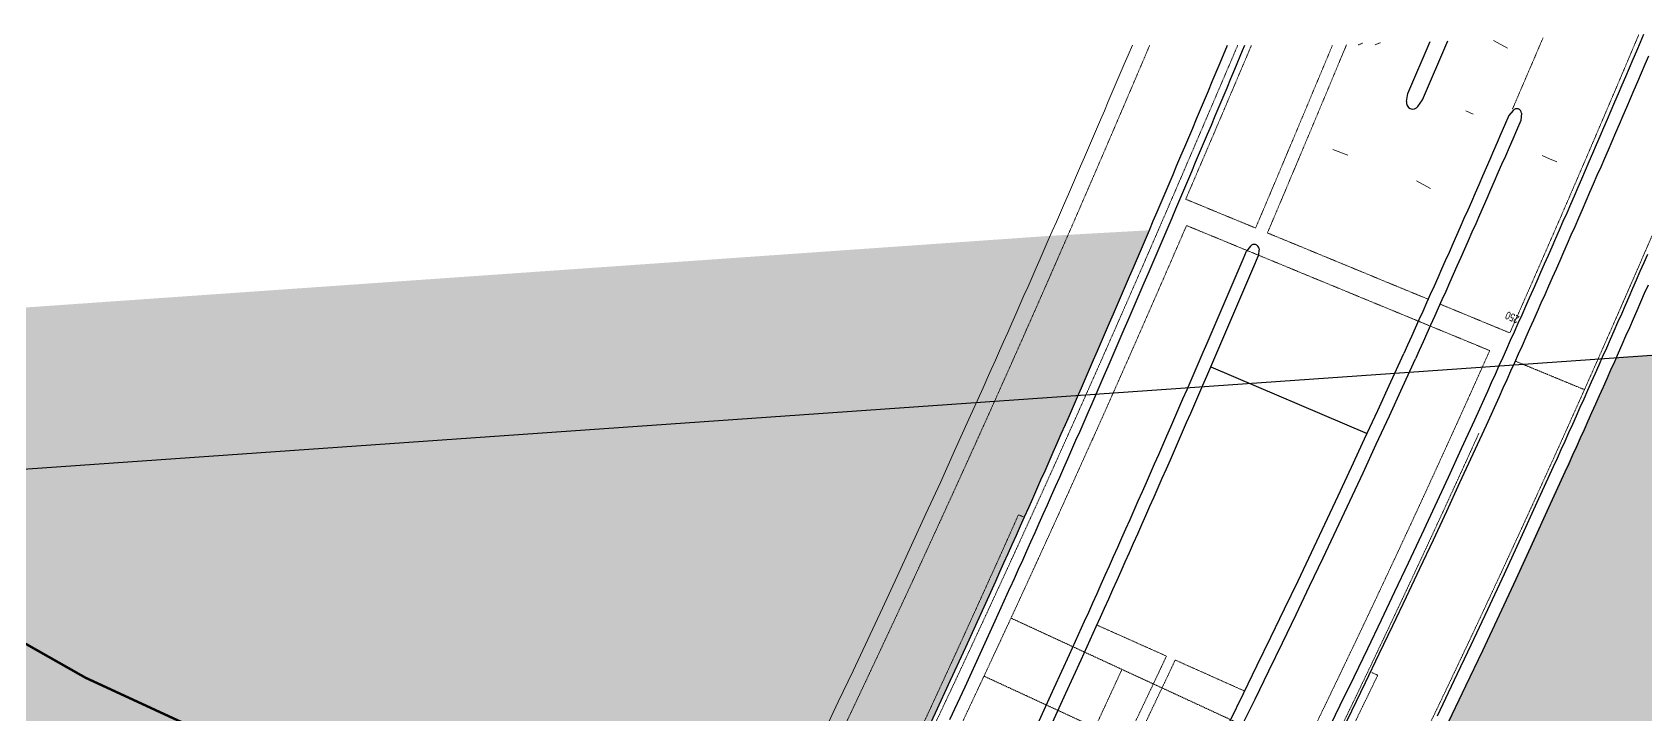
# Model space of a CAD drawing. Header units: millimetres. Extents: x 833941507 to 1669051331, y 817666127 to 1636299673.
# Drawn here: x 834508574 to 834609379, y 818170437 to 818213064 of the extents above; entities that cross this region are included whole.
import ezdxf
from ezdxf.enums import TextEntityAlignment as Align

# ---------------------------------------------------------------- set-up
doc = ezdxf.new("R2010")
doc.units = ezdxf.units.MM
doc.header["$LTSCALE"] = 3
for name, pattern in [('AEL TUNNEL$0$DGN Style 2', [6.415357, 3.8492142, -2.5661428]), ('AEL TUNNEL$0$DGN Style 5', [4.4907499, 1.9246071, -2.5661428]), ('AEL TUNNEL$0$DGN Style 6', [12.202009014, 0.006415357, -2.5661428, 4.4907499, -2.5661428, 0.006415357, -2.5661428]), ('CENTER', [2, 1.25, -0.25, 0.25, -0.25])]:
    doc.linetypes.add(name, pattern=pattern)
doc.layers.get('Defpoints').update_dxf_attribs({"color": 32})
doc.layers.add('22INWA-a', color=6, linetype='CENTER')
for name, color, linetype, lineweight in [('AEL TUNNEL$0$Level 14', 253, 'Continuous', 0), ('AEL TUNNEL$0$Level 15', 253, 'Continuous', 0), ('AEL TUNNEL$0$Level 16', 253, 'Continuous', 0), ('AEL TUNNEL$0$Level 17', 253, 'Continuous', 0), ('AEL TUNNEL$0$Level 18', 253, 'Continuous', 0), ('AEL TUNNEL$0$Level 35', 253, 'Continuous', 0), ('AEL TUNNEL$0$Level 36', 253, 'Continuous', 0), ('AEL TUNNEL$0$Level 51', 253, 'Continuous', 0), ('AEL TUNNEL$0$Level 57', 253, 'Continuous', 0), ('UAJ-23FLOR-h', 251, 'Continuous', 9)]:
    doc.layers.add(name, color=color, linetype=linetype, lineweight=lineweight)
doc.styles.add('AEL TUNNEL$0$Style-ENGINEERING', font='ENGINEERING.shx')

# ---------------------------------------------------------------- blocks, each defined once
blk = doc.blocks.new('GBP-LTC-LB01')
at = {"layer": 'UAJ-23FLOR-h'}
h = blk.add_hatch(dxfattribs=at)
h.set_pattern_fill('EARTH,_O', color=256, scale=180, angle=45.00000010501341)
h.set_pattern_definition([(48.99890852053534, (834576001.761157, 818046085.3420337), (-112.7268618952272, 1612.510668059984), [1143, -1143]), (48.99890852053534, (834575678.2791204, 818046366.5514973), (-112.7268618952272, 1612.510668059984), [1143, -1143]), (48.99890852053534, (834575354.7970834, 818046647.760961), (-112.7268618952272, 1612.510668059984), [1143, -1143]), (138.9989085205353, (834575340.7062259, 818046849.3247945), (-1612.510668059984, -112.7268618952272), [1143, -1143]), (138.9989085205353, (834575621.9156895, 818047172.8068315), (-1612.510668059984, -112.7268618952272), [1143, -1143]), (138.9989085205353, (834575903.1251531, 818047496.2888683), (-1612.510668059984, -112.7268618952272), [1143, -1143])])
h.paths.add_polyline_path([(834572173.0526648, 818200349.1682475), (834310583.7401848, 818182062.0839702), (834331502.2393942, 817882831.6918911), (834364939.6873164, 817885169.2259957), (834473095.7001734, 818011283.5998719), (834480533.7001572, 818020120.3998857), (834485095.050147, 818025709.5498941), (834491375.7001324, 818033618.9999057), (834497063.4001188, 818041012.999916), (834493145.8001142, 818043678.6999089), (834512788.5000582, 818074029.2499447), (834518712.4500408, 818083675.2499557), (834526231.3000174, 818096325.0999695), (834534646.0499907, 818111073.0499848), (834545955.9999523, 818131981.3000056), (834557204.5999117, 818154198.8000262), (834564039.9998856, 818168496.8000388), (834570941.1648417, 818183576.4266495), (834578367.7999997, 818200696.3)])
h.paths.add_polyline_path([(834382131.3063979, 817956469.9755309), (834418268.7298656, 817958996.0684958), (834422062.4129677, 817963855.9029621), (834428403.0430198, 817964299.3786768), (834467239.2037573, 818010695.5815835), (834466445.2064853, 818021738.794587), (834476097.7213831, 818035709.0329579), (834485267.1005058, 818048983.1978921), (834487014.8928652, 818051460.4309663), (834497268.3342452, 818067303.4232484), (834492893.3757939, 818129890.0851053), (834448056.5937514, 818126755.6608665), (834416896.5816393, 818105052.1136897), (834382061.3702741, 818080788.9948437), (834386167.4497714, 818022059.1642565), (834377588.3843737, 818021459.4669156)], flags=16)
edge = h.paths.add_edge_path(flags=16)
edge.add_line((834540292.2872467, 818142076.0699883), (834533466.3205868, 818141614.1342163))
edge.add_line((834533466.3205867, 818141614.1342163), (834523258.01233, 818143862.7104174))
edge.add_line((834523258.01233, 818143862.7104174), (834525896.867722, 818155838.9349334))
edge.add_arc((834558382.4304729, 818267025.4493066), 115835.0239163238, 237.2183980957774, 253.7131265722631, ccw=False)
edge.add_line((834495664.9154892, 818169638.2526121), (834498267.5884769, 818132356.9750829))
edge.add_line((834498267.5884771, 818132356.9750829), (834496346.4194225, 818130135.0090942))
edge.add_line((834496346.4194226, 818130135.0090942), (834492879.879452, 818129892.6713651))
edge.add_line((834492879.8794518, 818129892.6713651), (834494229.5832878, 818110587.6218635))
edge.add_line((834494229.5832882, 818110587.6218635), (834496326.133695, 818110708.3844534))
edge.add_line((834496326.1336946, 818110708.3844534), (834498420.2073777, 818080753.5549031))
edge.add_line((834498420.2073779, 818080753.5549031), (834498046.1188868, 818080727.4032354))
edge.add_line((834498046.118887, 818080727.4032354), (834498254.5151165, 818077746.3837949))
edge.add_line((834498254.5151162, 818077746.3837949), (834503061.0860548, 818078082.4001414))
edge.add_line((834503061.0860548, 818078082.4001414), (834504979.5219883, 818081212.101532))
edge.add_line((834504979.5219884, 818081212.101532), (834509429.0185915, 818088470.9260026))
edge.add_line((834509429.0185914, 818088470.9260026), (834515217.1570119, 818097913.5886871))
edge.add_line((834515217.157012, 818097913.5886871), (834526067.4346461, 818116415.5426326))
edge.add_line((834526067.4346461, 818116415.5426326), (834532489.1994565, 818127888.6839589))
edge.add_line((834532489.1994562, 818127888.6839589), (834534830.89787, 818132146.3035389))
edge.add_line((834534830.8978701, 818132146.3035389), (834540292.2872465, 818142076.0699883))
h = blk.add_hatch(dxfattribs=at)
h.set_pattern_fill('EARTH,_O', color=256, scale=180, angle=45.00000010501341)
h.set_pattern_definition([(45.00000010501341, (-1082349.699177861, 54794.90315568447), (-2.96267069188616e-06, 1616.446101792448), [1143, -1143]), (45.00000010501341, (-1082652.782822503, 55097.98679921505), (-2.96267069188616e-06, 1616.446101792448), [1143, -1143]), (45.00000010501341, (-1082955.866467144, 55401.07044274564), (-2.96267069188616e-06, 1616.446101792448), [1143, -1143]), (135.0000001050134, (-1082955.866467515, 55603.12620546969), (-1616.446101792448, -2.96267069188616e-06), [1143, -1143]), (135.0000001050134, (-1082652.782823984, 55906.20985011128), (-1616.446101792448, -2.96267069188616e-06), [1143, -1143]), (135.0000001050134, (-1082349.699180454, 56209.29349475286), (-1616.446101792448, -2.96267069188616e-06), [1143, -1143])])
h.paths.add_polyline_path([(834669469.2548146, 818015499.1701102), (834651080.8176275, 818014213.7929552), (834651091.333055, 818014066.030459), (834669479.7621983, 818015351.5226754)], flags=16)
edge = h.paths.add_edge_path()
edge.add_arc((834611763.613195, 818123015.0723449), 22001.28373588376, 94.00071865262937, 118.6886834190998)
edge.add_line((834601201.8916234, 818142315.5004095), (834593918.3367147, 818141228.3801512))
edge.add_arc((834611768.400262, 818123014.0298539), 25502.69251264854, 93.99715914630349, 134.4212748451599, ccw=False)
edge.add_line((834609990.6837641, 818148454.6872638), (834618164.3568528, 818149025.8389109))
edge.add_line((834618164.3568528, 818149025.8389109), (834618408.292444, 818145534.9100552))
edge.add_line((834618408.292444, 818145534.9100552), (834616365.4114578, 818145392.1596863))
edge.add_line((834616365.4114578, 818145392.1596863), (834616609.385029, 818141900.6873076))
edge.add_line((834616609.385029, 818141900.6873076), (834611621.5474902, 818141552.1522465))
edge.add_line((834611621.5474902, 818141552.1522465), (834611377.6128702, 818145043.0672039))
edge.add_line((834611377.6128702, 818145043.0672039), (834610228.6059371, 818144962.7428077))
h.paths.add_polyline_path([(834673232.9366938, 818197365.8783082), (834607546.4897544, 818192773.8917836), (834599172.4998745, 818174435.3001034), (834588349.0999149, 818152374.5000834), (834578621.5499489, 818133890.6500655), (834568418.2999822, 818115665.3000468), (834556456.700019, 818095618.300025), (834546606.4000474, 818080041.600007), (834532219.3000866, 818058623.7499806), (834523692.1501086, 818046595.7499651), (834515683.5001286, 818035708.4999502), (834508244.2001468, 818025929.8999366), (834500656.3001646, 818016266.0999228), (834489786.8001888, 818002934.0999027), (834483448.3002025, 817995421.2998908), (834478637.6002128, 817989841.6998823), (834458453.7502539, 817967379.2998452), (834441506.4997879, 817949096.357832), (834383075.7479855, 817886437.0757562), (834482026.687943, 817893354.5055006), (834551919.0356153, 817920008.6018127), (834634905.1297382, 817930637.1330649), (834634022.9972101, 817939309.3515325), (834633770.0685325, 817941795.8857912), (834633577.6912351, 817943687.0236263), (834508697.0405153, 817930983.6118022), (834507053.464672, 817930191.4384525), (834506409.4608335, 817939426.9553951), (834507656.9383341, 817945566.7269546), (834503417.0808368, 818006767.0327235), (834503064.3680854, 818011762.6720035), (834514052.9096247, 818025791.9353799), (834520784.6504849, 818034889.3491884), (834526318.8615147, 818042436.9444461), (834532381.6860782, 818050705.6283545), (834536345.7196504, 818056472.6778568), (834542258.4127678, 818065225.6191521), (834550405.86193, 818077286.9078631), (834561578.9964366, 818095001.9633045), (834574522.6610527, 818117080.0346472), (834587768.8781933, 818140310.2095475), (834609774.1305691, 818143594.9757913), (834610001.9653326, 818140335.8947712), (834634252.5395212, 818142031.4686226), (834636806.8958616, 818105492.469254), (834642791.4816118, 818105913.7478601), (834646278.5594581, 818056032.5832597), (834640293.170484, 818055614.1586573), (834643382.3380679, 818011424.9081372), (834641138.4146172, 818011267.9554363), (834645775.7848747, 817944927.8676329), (834639048.3570181, 817944243.5239328), (834640362.1165634, 817931328.1108725), (834651070.3910474, 817932706.91456), (834650587.6677916, 817936476.1291044), (834685105.7378002, 817940896.8578628), (834685588.4610578, 817937127.6433052), (834691373.7890701, 817937868.5701854)])
at = {"layer": '22INWA-a', "ltscale": 5, "const_width": 150, "flags": 128}
blk.add_lwpolyline([(834648790.5585468, 817968144.8010727), (834645868.1127554, 817967942.7185566), (834648790.5585468, 817968144.8010727), (834651277.0548606, 817932186.054306), (834646732.9119703, 817931602.6841583), (834552249.9020534, 817919488.4926492), (834509653.719406, 817903226.8796499), (834506670.2002928, 817945929.5476125), (834505134.9406862, 817946512.7590431), (834503326.1238061, 817972339.5114205), (834504156.5737509, 817972397.65377), (834501745.5432788, 818006830.7416781), (834502410.2590361, 818006877.2948229), (834493650.5402416, 818132199.4721122), (834495221.4466506, 818132309.2531987), (834492443.3530575, 818172005.4249322), (834498761.0000008, 818180933.000002, 0.1039453279364779), (834533697.0000086, 818164790.9999983, 0.0281485251874361), (834560518.0000027, 818159716.0000006), (834570883.0000095, 818156559.9999988, 0.01218113012787053), (834580152.0000002, 818154030, 0.0118168953345502), (834589679.9999993, 818153626.0000007, 0.01895900772234266), (834627610.0000029, 818154459.9999995), (834630540.0000026, 818155389.0000011), (834633307.5130115, 818155581.3607701), (834636812.9937819, 818105509.8540434), (834642798.3436269, 818105928.8853481), (834646290.2711654, 818056050.9699742), (834640304.3231351, 818055631.8967907), (834643398.1701388, 818011440.063687), (834641154.3077285, 818011282.972015), (834642938.4361839, 817985813.1960229), (834644624.4133606, 817985929.8185481), (834645081.8954498, 817979313.4479716), (834645868.1127554, 817967942.7185566)], format="xyb", close=True, dxfattribs=at)
at = {"layer": 'AEL TUNNEL$0$Level 14', "linetype": 'Continuous', "lineweight": 13, "flags": 128}
for points in [[(834567977.6999998, 818190859), (834568235.2999997, 818191434.2), (834568491.8999996, 818192008.7000002), (834568748.2999997, 818192583.4000001), (834569004.2999997, 818193158.5000001), (834569260.1999998, 818193734), (834569515.6999998, 818194309.3000001), (834569770.6999998, 818194884.6000001), (834570025.3999996, 818195460.3000002), (834570279.7999997, 818196036.1000001), (834570533.8999996, 818196612.3000002), (834570787.6999998, 818197188.5), (834571041.1999998, 818197764.9000001), (834571294.3999996, 818198341.5000001), (834571547.1999998, 818198917.9000001), (834571799.6999998, 818199494.8000001), (834572052, 818200071.9000001), (834572304, 818200649.1), (834572555.6999998, 818201226.3000001), (834572807, 818201803.7), (834573058.0999999, 818202381.2), (834573308.8999996, 818202959), (834573559.5, 818203537.0000001), (834573809.8999996, 818204115.2000002), (834574059.8999996, 818204693.3000002), (834574309.5999999, 818205271.4000001), (834574559.0999994, 818205850.0000001), (834574808.3999996, 818206428.6000001), (834575057.1999998, 818207007.1), (834575306, 818207586.2), (834575554.5999999, 818208165.3000001), (834575802.7999997, 818208744.1000001), (834576050.6999998, 818209323.3000001), (834576298.5999999, 818209902.9000001), (834576546.0999999, 818210482.3000001), (834576793.3999996, 818211061.9000001), (834577040.3999996, 818211641.5000001), (834577303.6999998, 818212259.7)], [(834558001.8999996, 818169282.7), (834558930.0999999, 818171234.4000001), (834559854.0999999, 818173188.0000001), (834560773.6999998, 818175143.6), (834561689.0999994, 818177101.2000002), (834562600.2999997, 818179060.9000002), (834563507.2999997, 818181022.5000001), (834564409.8999996, 818182986.1000001), (834565308.3999996, 818184951.6), (834566202.5999994, 818186919.0000001), (834567092.3999996, 818188888.3000001), (834567979.5, 818190863.1)]]:
    blk.add_lwpolyline(points, dxfattribs=at)
at = {"layer": 'AEL TUNNEL$0$Level 15', "linetype": 'AEL TUNNEL$0$DGN Style 2', "lineweight": 0}
blk.add_line((834605549.8000002, 818190741), (834601222.6999998, 818192525.4000001), dxfattribs=at)
at = {"layer": 'AEL TUNNEL$0$Level 16', "linetype": 'AEL TUNNEL$0$DGN Style 2', "lineweight": 0}
for p, q in [((834587907.3999996, 818168063.6), (834569721.5999999, 818176472.6999999)), ((834586228.5999999, 818164433), (834568050.8999996, 818172838.3))]:
    blk.add_line(p, q, dxfattribs=at)
at = {"layer": 'AEL TUNNEL$0$Level 17', "linetype": 'AEL TUNNEL$0$DGN Style 5', "lineweight": 13}
for p, q in [((834585004.0999999, 818200836.3000001), (834580637.3999996, 818202637.1)), ((834599630.8999996, 818193181.9000001), (834580689.7999997, 818200992.9000001)), ((834600888.5, 818194285.8000001), (834596563.1999998, 818196069.5000001)), ((834570190.8999996, 818182929.4), (834570556.0999999, 818182766.3000001)), ((834575088.8999996, 818176037.8000001), (834579433.1999998, 818174097.4000001)), ((834574976.0999999, 818169636.1000001), (834576654.8999996, 818173266.7)), ((834579981.1999998, 818173852.7), (834584327.1999998, 818171911.5)), ((834592634.6999998, 818172904.9000001), (834592269.2999997, 818173068.1))]:
    blk.add_line(p, q, dxfattribs=at)
at = {"layer": 'AEL TUNNEL$0$Level 17', "linetype": 'AEL TUNNEL$0$DGN Style 5', "lineweight": 13, "flags": 128}
for points in [[(834608950.0999999, 818212924.0000001), (834608170.5999994, 818211087.1000001), (834607944.7999997, 818210555.5), (834607718.6999998, 818210023.9000001), (834607492.5999999, 818209492.3000001), (834607266.1999998, 818208961.2), (834607039.5999999, 818208430.2), (834606812.5999994, 818207898.9000001), (834606585.5999999, 818207368), (834606358.2999997, 818206837.2), (834606130.5999999, 818206306.4000001), (834605903, 818205776.1000001), (834605674.8999996, 818205245.8000002), (834605446.5999999, 818204715.3000001), (834605218, 818204185.1000001), (834604989.2999997, 818203655.1000001), (834604760.3999996, 818203125.4), (834604531, 818202595.8000001), (834604301.3999996, 818202066.0000001), (834604071.5, 818201536.4000001), (834603841.5, 818201007.2000002), (834603611.0999999, 818200478.1), (834603380.5, 818199949.2000002), (834603149.5, 818199420.3000001), (834602918.2999997, 818198891.6000001), (834602686.7999997, 818198363.2), (834602454.8999996, 818197834.7000002), (834602222.7999997, 818197306.2000002), (834601990.3999996, 818196778.3000001), (834601757.7999997, 818196250.5000001), (834601524.7999997, 818195722.8000001), (834601291.2999997, 818195195.2), (834600888.5, 818194285.8000001)], [(834602970.8999996, 818212738.4000001), (834602427.0999999, 818211468.5000001), (834602199.5999999, 818210937.8000001), (834601042.2999997, 818208241.8000001)], [(834615194.7999997, 818213063.8000001), (834614773.2999997, 818212063.8000001), (834614547.7999997, 818211529.6000001), (834614322.0999999, 818210995.3000001), (834614096.0999999, 818210461.2), (834613870.1999998, 818209927.6), (834613643.8999996, 818209393.6), (834613417.5, 818208859.9000001), (834613190.7999997, 818208326.1), (834612963.7999997, 818207792.4000001), (834612736.7999997, 818207258.9000001), (834612509.3999996, 818206725.3000001), (834612281.6999998, 818206191.8000002), (834612053.8999996, 818205658.5000001), (834611825.7999997, 818205125.2000002), (834611597.3999996, 818204592.0000001), (834611369, 818204059.1), (834611140, 818203525.9000001), (834610910.8999996, 818202993.1), (834610681.5999999, 818202460.3000002), (834610451.8999996, 818201927.5000001), (834610222.0999999, 818201395), (834609991.8999996, 818200862.4000001), (834609761.2999997, 818200329.9000001), (834609530.5999999, 818199797.7000002), (834609299.5999999, 818199265.5000001), (834609068.2999997, 818198733.5000001), (834608836.6999998, 818198201.4000001), (834608604.6999998, 818197669.4000001), (834608372.5, 818197137.7), (834608140, 818196606.0000001), (834607907.0999994, 818196074.4000001), (834607674, 818195543.1000001), (834607440.5999999, 818195011.9000001), (834607206.7999997, 818194480.7), (834606972.6999998, 818193949.5000001), (834606738.1999998, 818193418.6000001), (834606503.5, 818192887.9000001), (834606268.2999997, 818192357.1000001), (834606032.7999997, 818191826.5000001), (834605797.0999999, 818191296.3000001), (834605560.8999996, 818190766.0000001), (834605324.3999996, 818190235.8000002), (834605087.5, 818189705.9000001), (834604850.2999997, 818189176.0000001), (834604612.5999999, 818188646.3000002), (834604374.6999998, 818188116.8000001), (834604136.3999996, 818187587.3000001), (834603897.5999999, 818187058.0000001), (834603658.5999999, 818186529.0000001), (834603419.3999996, 818186000.8000001)], [(834568890.3999996, 818190450.3000002), (834569148.0999999, 818191026.0000001), (834569405, 818191601), (834569661.6999998, 818192176.4000001), (834569918, 818192752.0000001), (834570174.0999994, 818193327.9000001), (834570429.7999997, 818193903.8000001), (834570685, 818194479.7), (834570940, 818195055.9000001), (834571194.5999999, 818195632.3000001), (834571449, 818196208.9000001), (834571703, 818196785.6), (834571956.6999998, 818197362.5), (834572210.0999999, 818197939.6000001), (834572463.0999999, 818198516.6000001), (834572715.8999996, 818199094), (834572968.3999996, 818199671.6000001), (834573220.5999999, 818200249.2), (834573472.5, 818200826.9000001), (834573724, 818201404.8000002), (834573975.2999997, 818201982.8000001), (834574226.2999997, 818202561.0000001), (834574477.0999999, 818203139.5), (834574727.5999999, 818203718.0000001), (834574977.7999997, 818204296.6000001), (834575227.6999998, 818204875.2000002), (834575477.3999996, 818205454.2), (834575726.8999996, 818206033.2), (834575975.8999996, 818206612.2), (834576224.8999996, 818207191.6), (834576473.5999999, 818207771.1000001), (834576722, 818208350.3000001), (834576970.0999999, 818208930), (834577218.0999999, 818209509.8000001), (834577465.7999997, 818210089.7000002), (834577713.2999997, 818210669.6000001), (834578391.3999996, 818212260.6000001)], [(834573498.2999997, 818188384.0000001), (834573756.7999997, 818188961.4000001), (834574015.0999994, 818189539.6), (834574273.0999999, 818190117.9000001), (834574530.5999999, 818190696.3000001), (834574787.6999998, 818191274.6000001), (834575044.5999999, 818191853.2000002), (834575301.1999998, 818192432), (834575557.3999996, 818193011), (834575813.1999998, 818193590.2), (834576068.6999998, 818194169.3000001), (834576323.8999996, 818194748.6), (834576578.5999999, 818195328.0000001), (834576833.1999998, 818195907.5000001), (834577087.3999996, 818196487.3000002), (834577341.1999998, 818197067.1000001), (834577594.6999998, 818197647.0000001), (834577847.8999996, 818198227.0000001), (834578100.8999996, 818198807.1000001), (834578353.5, 818199387.5000001), (834578605.8999996, 818199967.9000001), (834578857.8999996, 818200548.5), (834579109.5, 818201128.9000001), (834579361, 818201709.5000001), (834579612.1999998, 818202290.4000001), (834579863.0999994, 818202871.4000001), (834580113.5999999, 818203452.4000001), (834580364, 818204033.4000001), (834580614.0999999, 818204614.9000002), (834580863.7999997, 818205196.1), (834581113.1999998, 818205777.2000002), (834583894.2999997, 818212262.4000001)], [(834580637.3999996, 818202637.1), (834581016.8999996, 818203518.1000001), (834581267.1999998, 818204099.8000001), (834581517, 818204681.4000001), (834581766.5999999, 818205263.2), (834582016.0999999, 818205845.0000001), (834582265.0999994, 818206426.6000001), (834582514.0999999, 818207008.6), (834582762.7999997, 818207590.8000001), (834583011.1999998, 818208173.0000001), (834583259.2999997, 818208755.3000001), (834583507.1999998, 818209337.5000001), (834583754.7999997, 818209919.8000001), (834584002.5, 818210502.4000001), (834584249.5999999, 818211084.9000001), (834584750.5, 818212265.9000001)], [(834585004.1999998, 818200836.2), (834585344.2999997, 818201638.6), (834585591, 818202221.0000001), (834585837.5, 818202803.7), (834586083.5999999, 818203386.2), (834586329.6999998, 818203968.9000001), (834586575.5, 818204551.8000001), (834586821, 818205134.6000001), (834587066.2999997, 818205717.2), (834587311.5999999, 818206300.3000001), (834587556.5999999, 818206883.4000001), (834587801.1999998, 818207466.1), (834588046, 818208049.4000001), (834588290.3999996, 818208632.7), (834589814.0999994, 818212270.1)], [(834585744.0999999, 818200531.2), (834586327.6999998, 818201909.2000002), (834586574.2999997, 818202492.1000001), (834586820.5999999, 818203074.9000001), (834587066.6999998, 818203657.9000001), (834587312.6999998, 818204241.1000001), (834587558.2999997, 818204824.1000001), (834587803.6999998, 818205406.8000001), (834588049.0999994, 818205990.3000001), (834588294.1999998, 818206573.6000001), (834588538.8999996, 818207156.5), (834588783.7999997, 818207740.0000001), (834589028.2999997, 818208323.6000001), (834589272.5999999, 818208906.9000001), (834589516.7999997, 818209490.3000001), (834589760.7999997, 818210073.8000001), (834590678.7999997, 818212270.9000001)], [(834574785.5999994, 818187572.5000001), (834575044.0999999, 818188150.0000001), (834575302.7999997, 818188728.9000001), (834575561.1999998, 818189308.1), (834575819.0999994, 818189887.3000001), (834576076.5999999, 818190466.5000001), (834576333.8999996, 818191045.9), (834576591, 818191625.9000001), (834576847.2999997, 818192205.5000001), (834577103.3999996, 818192785.1000001), (834577359.1999998, 818193365.0000001), (834577614.8999996, 818193945.4000001), (834577870.0999994, 818194525.8000001), (834578124.6999998, 818195105.7), (834578379.2999997, 818195686.1), (834578633.5, 818196266.7), (834578887.3999996, 818196847.5000001), (834579141, 818197428.2), (834579394.1999998, 818198009.1000001), (834579647.0999994, 818198590.2), (834579899.6999998, 818199171.0000001), (834580152.0999994, 818199752.4000001), (834580689.7999997, 818200992.9000001)], [(834599630.8999996, 818193181.9000001), (834599245.5, 818192319.3000001), (834599010, 818191793.5000001), (834598774.0999999, 818191267.6000001), (834598537.7999997, 818190741.8000001), (834598301.5999999, 818190216.9000001), (834598064.5999999, 818189691.8000002), (834597827.2999997, 818189166.6000001), (834597589.1999998, 818188640.6)], [(834466214.5, 818012839.8000001), (834467483.6999998, 818014595.0000001), (834468747.5, 818016350.7), (834470007.5, 818018109.2), (834471263.6999998, 818019870.4000001), (834472516.0999999, 818021634.2), (834473764.5999999, 818023400.9000001), (834475009.2999997, 818025170.1000001), (834476250.1999998, 818026942.2), (834477487.1999998, 818028716.9000001), (834478720.3999996, 818030494.2), (834479949.6999998, 818032274.2), (834481175.1999998, 818034057), (834482396.7999997, 818035842.3000002), (834483614.5, 818037630.3000001), (834484828.3999996, 818039421.0000001), (834486038.2999997, 818041214.2), (834487244.3999996, 818043010.0000001), (834488446.5, 818044808.5), (834489644.7999997, 818046609.6000001), (834490839.0999999, 818048413.3000002), (834492029.5999999, 818050219.6), (834493216, 818052028.4000001), (834494398.5999994, 818053839.9), (834495577.2999997, 818055653.9), (834496752.0999999, 818057470.4000001), (834497922.7999997, 818059289.4000001), (834499089.5999994, 818061111), (834500252.5, 818062935.2), (834501411.3999996, 818064761.9000001), (834502566.3999996, 818066591.0000001), (834503717.2999997, 818068422.7000002), (834504864.2999997, 818070256.9000001), (834506007.2999997, 818072093.5000001), (834507146.3999996, 818073932.6), (834508281.3999996, 818075774.2), (834509412.5, 818077618.3000001), (834510539.5999999, 818079464.8000001), (834511662.5999999, 818081313.7), (834512781.6999998, 818083165), (834513896.6999998, 818085018.7000002), (834515007.6999998, 818086875.0000001), (834516114.5999999, 818088733.6000001), (834517217.5, 818090594.6), (834518316.3999996, 818092458.0000001), (834519411.2999997, 818094323.8000001), (834520502.0999999, 818096191.8000002), (834521588.7999997, 818098062.3000001), (834522671.5, 818099935.2), (834523750.0999994, 818101810.4000001), (834524824.6999998, 818103688.0000001), (834525895.0999999, 818105567.7000002), (834526961.5, 818107449.9000001), (834528023.8999996, 818109334.4000001), (834529082.0999999, 818111221.2), (834530136.1999998, 818113110.2000002), (834531186.2999997, 818115001.7000002), (834532232.1999998, 818116895.2000002), (834533274, 818118791.1), (834534311.6999998, 818120689.3000001), (834535345.2999997, 818122589.6), (834536374.6999998, 818124492.2), (834537400.0999999, 818126397.1), (834538421.2999997, 818128304.2000002), (834539438.2999997, 818130213.4000001), (834540451.1999998, 818132124.8000001), (834541460, 818134038.6000001), (834542464.6999998, 818135954.4000001), (834543465, 818137872.4000001), (834544461.3999996, 818139792.7), (834545453.5, 818141715.1000001), (834546441.5, 818143639.6000001), (834547425.1999998, 818145566.1), (834548404.8999996, 818147494.9000001), (834549380.2999997, 818149425.8000001), (834550351.5, 818151358.8000001), (834551318.5999999, 818153293.8000001), (834552281.3999996, 818155231.1000001), (834553240.0999999, 818157170.4000001), (834554194.5, 818159111.6), (834555144.6999998, 818161055), (834556090.5999999, 818163000.6000001), (834557032.5, 818164948.2), (834557970, 818166897.6), (834558903.2999997, 818168849.2), (834559832.3999996, 818170802.9000001), (834560757.1999998, 818172758.5000001), (834561677.7999997, 818174716.0000001), (834562594.0999999, 818176675.6), (834563506.2999997, 818178637.3000001), (834564414.1999998, 818180600.8000002), (834565317.6999998, 818182566.4000001), (834566217.0999999, 818184533.9000001), (834567112.0999999, 818186503.2000002), (834568002.8999996, 818188474.5000001), (834568890.3999996, 818190450.3000002)], [(834495908, 818046926.0000001), (834497443, 818049266.2), (834498631.5, 818051086.8000001), (834499816.1999998, 818052909.9000001), (834500996.8999996, 818054735.7), (834502173.5999999, 818056564.0000001), (834503346.2999997, 818058394.8000001), (834504515, 818060228.2000002), (834505679.7999997, 818062064.1), (834506840.5999999, 818063902.5000001), (834507997.3999996, 818065743.5000001), (834509150.1999998, 818067586.9000001), (834510299, 818069432.9000001), (834511443.7999997, 818071281.3000002), (834512584.6999998, 818073132.2000002), (834513721.3999996, 818074985.6000001), (834514854.1999998, 818076841.4), (834515982.8999996, 818078699.6), (834517107.5999999, 818080560.4000001), (834518228.2999997, 818082423.5), (834519345, 818084289.2000002), (834520457.5, 818086157.2), (834521566, 818088027.6000001), (834522670.3999996, 818089900.5000001), (834523770.7999997, 818091775.6), (834524867.1999998, 818093653.2), (834525959.3999996, 818095533.2), (834527047.5, 818097415.5000001), (834528131.5999994, 818099300.2), (834529211.5999999, 818101187.3000001), (834530287.5, 818103076.6), (834531359.2999997, 818104968.3000001), (834532427, 818106862.3000002), (834533490.5999999, 818108758.6), (834534550, 818110657.3000001), (834535605.3999996, 818112558.1), (834536656.6999998, 818114461.3000001), (834537703.7999997, 818116366.9), (834538746.6999998, 818118274.6000001), (834539785.5, 818120184.6), (834540820.1999998, 818122096.9000001), (834541850.6999998, 818124011.3000001), (834542877.0999999, 818125928.1000001), (834543899.2999997, 818127847.0000001), (834544917.2999997, 818129768.2), (834545931.0999999, 818131691.5000001), (834546940.8999996, 818133617.0000001), (834547946.3999996, 818135544.9000001), (834548947.6999998, 818137474.8000001), (834549944.8999996, 818139406.8000001), (834550937.8999996, 818141341.1), (834551926.5999999, 818143277.4), (834552911.1999998, 818145215.9000001), (834553891.5999999, 818147156.7), (834554867.6999998, 818149099.4000001), (834555839.6999998, 818151044.3000001), (834556807.2999997, 818152991.3000001), (834557770.8999996, 818154940.3000002), (834558730.0999999, 818156891.5000001), (834559685.1999998, 818158844.8000001), (834560635.8999996, 818160800.2), (834561582.5, 818162757.5000001), (834562524.7999997, 818164717.0000001), (834563462.7999997, 818166678.5000001), (834564396.5, 818168641.9000001), (834565326.0999994, 818170607.4000001), (834566251.3999996, 818172574.9000001), (834567172.2999997, 818174544.4000001), (834568089, 818176515.9000001), (834569001.5, 818178489.5000001), (834569909.6999998, 818180465.0000001), (834570813.5, 818182442.4000001), (834571713.0999999, 818184421.7), (834572608.3999996, 818186403.1000001), (834573498.2999997, 818188384.0000001)], [(834597589.1999998, 818188640.6), (834596578.1999998, 818186419.0000001), (834595563, 818184205.8000001), (834594541, 818181996), (834593512.1999998, 818179789.3000001), (834592476.7999997, 818177585.7), (834591434.5999999, 818175385.3000001), (834590385.5999999, 818173188.1000001), (834589329.8999996, 818170994.0000001), (834588267.5999999, 818168803.4000001), (834587198.5, 818166615.9000001), (834586122.7999997, 818164431.7), (834585040.2999997, 818162250.8000001), (834583951.1999998, 818160073.1000001), (834582855.5, 818157898.9000001), (834581753.0999999, 818155728.1), (834580644.0999999, 818153560.5000001), (834579528.5, 818151396.4000001), (834578406.1999998, 818149235.9000001), (834577277.1999998, 818147078.5000001), (834576141.8999996, 818144924.7), (834575091.0999994, 818142946.4000001)], [(834557182.7999997, 818150376.4000001), (834558151.2999997, 818152325.1), (834559116.2999997, 818154277.0000001), (834560076.8999996, 818156231.2), (834561033.5, 818158187.4000001), (834561985.5999999, 818160145.7000002), (834562933.5999999, 818162105.9000001), (834563877.2999997, 818164068.4000001), (834564816.6999998, 818166032.8000002), (834565751.7999997, 818167999.1000001), (834566682.7999997, 818169967.6000001), (834567609.5, 818171938.0000001), (834568531.7999997, 818173910.5000001), (834569449.7999997, 818175884.9000001), (834570363.6999998, 818177861.5000001), (834571273.2999997, 818179839.9), (834572178.3999996, 818181820.3000001), (834573079.3999996, 818183802.5000001), (834573976, 818185786.9000001), (834574866.5999994, 818187769.3000001)], [(834567526.5999999, 818126016.8000001), (834568133.3999996, 818127094.8000001), (834569323.3999996, 818129224.2), (834570507, 818131357.2), (834571684, 818133493.8000001), (834572854.5, 818135634.0000001), (834574018.3999996, 818137777.7), (834575175.6999998, 818139925), (834576326.5999999, 818142075.9000001), (834577470.7999997, 818144230.2), (834578608.2999997, 818146388), (834579739.3999996, 818148549.4000001), (834580863.7999997, 818150714.0000001), (834581981.5, 818152882.2000002), (834583092.5999999, 818155053.9000001), (834584197.0999999, 818157228.8000002), (834585294.8999996, 818159407.1), (834586386, 818161588.9000001), (834587470.5, 818163773.9000001), (834588548.2999997, 818165962.2), (834589619.3999996, 818168153.8000001), (834590683.6999998, 818170348.6000001), (834591741.3999996, 818172546.8000001), (834592792.2999997, 818174748.1000001), (834593836.5, 818176952.7), (834594873.8999996, 818179160.4000001), (834595904.5999999, 818181371.3000001), (834596928.5, 818183585.3000002), (834597945.5999999, 818185802.6), (834598957.5999999, 818188026.3000001)], [(834603415, 818185993.5000001), (834602400, 818183763), (834601376.5999994, 818181532.1), (834600346.2999997, 818179304.5000001), (834599309.2999997, 818177080.0000001), (834598265.5999999, 818174858.8000001), (834597215, 818172640.6), (834596157.5999999, 818170425.8000001), (834595093.5, 818168214.2), (834594022.5, 818166005.8000002), (834592944.8999996, 818163800.7), (834591860.5, 818161598.9000001), (834590769.2999997, 818159400.5000001), (834589671.5, 818157205.4000001), (834588566.8999996, 818155013.7000002), (834587455.6999998, 818152825.4000001), (834586337.6999998, 818150640.4000001), (834585213.0999999, 818148458.9000001), (834584081.7999997, 818146280.9000001), (834582943.8999996, 818144106.4000001), (834581799.2999997, 818141935.2), (834580648, 818139767.6000001), (834579490.1999998, 818137603.6), (834578325.7999997, 818135443.1), (834577154.5999999, 818133286.1000001), (834575977, 818131132.8000001), (834574792.6999998, 818128983.1), (834573601.8999996, 818126837.1000001), (834572404.5999999, 818124694.6), (834571200.6999998, 818122555.9000001), (834569990.0999999, 818120420.8000001), (834568773.1999998, 818118289.4000001), (834567549.6999998, 818116161.9000001), (834566319.6999998, 818114038), (834565083.1999998, 818111917.9000001), (834563840.1999998, 818109801.6000001), (834562590.7999997, 818107689.1), (834561334.8999996, 818105580.4000001), (834560072.5999994, 818103475.6000001), (834558803.7999997, 818101374.7), (834557528.5, 818099277.6000001), (834556247, 818097184.5000001), (834554959, 818095095.3000002), (834553664.5999999, 818093010.1), (834552363.7999997, 818090928.8000001), (834551056.6999998, 818088851.5000001), (834549743.1999998, 818086778.2), (834548423.5, 818084709), (834547097.3999996, 818082643.7000002), (834545764.8999996, 818080582.6), (834544426.1999998, 818078525.6), (834543081.0999994, 818076472.6000001), (834541729.8999996, 818074423.7000002), (834540372.2999997, 818072379.1), (834539008.5, 818070338.5000001), (834537638.5, 818068302.1000001), (834536262.1999998, 818066270), (834534879.6999998, 818064242.1000001), (834533491.0999999, 818062218.4000001), (834532096.2999997, 818060199), (834530695.1999998, 818058183.8000001), (834529288, 818056173.0000001), (834527874.6999998, 818054166.4000001), (834526455.1999998, 818052164.2000002), (834525029.5999999, 818050166.3000002), (834523598, 818048172.9000001), (834522160.2999997, 818046183.8000001), (834520716.3999996, 818044199), (834519266.5, 818042218.8000002), (834517810.5, 818040243), (834516348.5, 818038271.6000001), (834514880.5, 818036304.7), (834513406.3999996, 818034342.3000002), (834511926.3999996, 818032384.4000001), (834510440.3999996, 818030431.1), (834508948.3999996, 818028482.4000001), (834507450.5, 818026538.2), (834505946.6999998, 818024598.5000001), (834504436.7999997, 818022663.5), (834502921.0999999, 818020733.2000002), (834501399.5999999, 818018807.5000001), (834499872.0999999, 818016886.4000001), (834498338.6999998, 818014970.0000001), (834496799.5, 818013058.3000002), (834495254.3999996, 818011151.3000001), (834493703.5, 818009249.1000001), (834492146.8999996, 818007351.7000002), (834490584.3999996, 818005459), (834489016.0999999, 818003571.0000001), (834487442.0999999, 818001687.9), (834485862.1999998, 817999809.6), (834484276.6999998, 817997936.2000002), (834482685.3999996, 817996067.6), (834481088.5, 817994203.9000001), (834479485.7999997, 817992345.0000001), (834477879.6999998, 817990493.9000001)], [(834568401.8999996, 818178945.8000001), (834568661.3999996, 818179520.5000001), (834568919.8999996, 818180093.8000002), (834569177.7999997, 818180667.0000001), (834569435.2999997, 818181240.7), (834569692.5999994, 818181814.9000001), (834569949.5999999, 818182389.0000001), (834570190.8999996, 818182929.4)], [(834553163.5999999, 818146925.8000001), (834554847.0999999, 818150313.8000001), (834555848.7999997, 818152342.9000001), (834556845.1999998, 818154374.5000001), (834557836.6999998, 818156408.9000001), (834558823.1999998, 818158445.6000001), (834559804.1999998, 818160484.7000002), (834560780.3999996, 818162526.5000001), (834561751.2999997, 818164570.6000001), (834562716.8999996, 818166617.1000001), (834563677.5999999, 818168666.1), (834564632.8999996, 818170717.5), (834565583.0999999, 818172771.3000002), (834566528, 818174827.6), (834567467.8999996, 818176886.3000001), (834568404.5999999, 818178951.7)], [(834579433.1999998, 818174097.4000001), (834579099, 818173382.5000001), (834576953, 818168867.9000001), (834574785.7999997, 818164363.4000001), (834572544.1999998, 818159801.1), (834570320.1999998, 818155323.8000001), (834568020.6999998, 818150769.7)], [(834579981.1999998, 818173852.7), (834579641.7999997, 818173126.7000002), (834577494.1999998, 818168609.1000001), (834575325.3999996, 818164101), (834573082.1999998, 818159535.3000001), (834570856.5999999, 818155055.2), (834568560.2999997, 818150507.1)], [(834592634.6999998, 818172904.9000001), (834592304.7999997, 818172220.0000001), (834591443.8999996, 818170443.8000001), (834590578.6999998, 818168669.8000001), (834589709.2999997, 818166897.9000001), (834588835.2999997, 818165128.3000001), (834587957.1999998, 818163360.8000002), (834587074.5999999, 818161595.4000001), (834586187.5999994, 818159832.1000001), (834585296.5, 818158071.1), (834584400.7999997, 818156312.2), (834583501, 818154555.7000002), (834582596.8999996, 818152801.2), (834581688.3999996, 818151049.0000001), (834580775.6999998, 818149299.2000002), (834579858.5999999, 818147551.3000001), (834578937.1999998, 818145805.9000001), (834578011.5999999, 818144062.8000001), (834577081.5999999, 818142321.9000001), (834576147.3999996, 818140583.2000002), (834575209, 818138847.0000001), (834573951.1999998, 818136533.2)]]:
    blk.add_lwpolyline(points, dxfattribs=at)
at = {"layer": 'AEL TUNNEL$0$Level 18', "linetype": 'Continuous', "lineweight": 30}
for p, q in [((834594516.8999996, 818209233.3000001), (834595908, 818212492.3000001)), ((834595436.7999997, 818208840.7), (834597013.7999997, 818212535.7000002)), ((834594426.3999996, 818208741.5000001), (834594516.8999996, 818209233.3000001)), ((834595144.1999998, 818208435.1000001), (834595436.7999997, 818208840.7)), ((834601087.0999999, 818208177.0000001), (834600833.5999999, 818207867.5)), ((834601618.2999997, 818208009.8000001), (834601569.7999997, 818207554.4)), ((834584686.0999999, 818199703.6000001), (834584432.5999994, 818199394.1000001)), ((834585217.2999997, 818199536.4000001), (834585168.7999997, 818199081.0000001)), ((834582204.5, 818192165.6), (834591976.1999998, 818188009.2))]:
    blk.add_line(p, q, dxfattribs=at)
at = {"layer": 'AEL TUNNEL$0$Level 18', "linetype": 'AEL TUNNEL$0$DGN Style 5', "lineweight": 13}
blk.add_line((834595823.2999997, 818196374.6000001), (834585743.7999997, 818200531.3000002), dxfattribs=at)
at = {"layer": 'AEL TUNNEL$0$Level 18', "linetype": 'Continuous', "lineweight": 30, "flags": 128}
for points in [[(834609249.3999996, 818212933.3000002), (834609032.6999998, 818212423.9000001), (834608805.6999998, 818211890.4000001), (834608578.2999997, 818211356.8000001), (834608350.5999999, 818210823.3000001), (834608122.6999998, 818210289.9000001), (834607894.5999999, 818209756.7), (834607666.3999996, 818209223.7), (834607437.8999996, 818208690.6000001), (834607208.8999996, 818208157.4000001), (834606979.7999997, 818207624.6000001), (834606750.5, 818207091.8000001), (834606520.7999997, 818206559.0000001), (834606291, 818206026.5000001), (834606060.7999997, 818205493.9000001), (834605830.1999998, 818204961.4000001), (834605599.5, 818204429.2000002), (834605368.5, 818203897.0000001), (834605137.1999998, 818203365.0000001), (834604905.5999999, 818202832.9000001), (834604673.5999999, 818202300.9000001), (834604441.3999996, 818201769.2), (834604208.8999996, 818201237.5), (834603976, 818200705.9000001), (834603742.8999996, 818200174.6), (834603509.5, 818199643.4000001), (834603275.6999998, 818199112.2), (834603041.5999999, 818198581.0000001), (834602807.0999999, 818198050.1000001), (834602572.3999996, 818197519.4000001), (834602337.1999998, 818196988.6), (834602101.6999998, 818196458.0000001), (834601866, 818195927.8000001), (834601629.7999997, 818195397.5000001), (834601393.2999997, 818194867.3000001), (834601156.3999996, 818194337.4000001), (834600919.1999998, 818193807.5000001), (834600681.5, 818193277.8000001), (834600443.5999999, 818192748.3000001), (834600205.2999997, 818192218.8000002), (834599966.5, 818191689.5000001), (834599727.5, 818191160.5000001), (834599488.2999997, 818190632.3000001)], [(834609541.6999998, 818211577), (834609314.1999998, 818211043.0000001), (834609086.2999997, 818210509.1000001), (834608858.2999997, 818209975.4000001), (834608630.0999994, 818209441.9000001), (834608401.7999997, 818208908.7), (834608173.0999999, 818208375.2000002), (834607943.8999996, 818207841.5000001), (834607714.6999998, 818207308.5), (834607485.1999998, 818206775.3000001), (834607255.3999996, 818206242.2), (834607025.3999996, 818205709.3000001), (834606795, 818205176.2), (834606564.2999997, 818204643.4000001), (834606333.3999996, 818204110.8000002), (834606102.2999997, 818203578.2), (834605870.7999997, 818203045.9), (834605639, 818202513.4000001), (834605406.7999997, 818201980.9000001), (834605174.5, 818201448.9000001), (834604941.7999997, 818200916.7), (834604708.6999998, 818200384.7), (834604475.3999996, 818199853.0000001), (834604241.7999997, 818199321.4000001), (834604007.7999997, 818198789.8000002), (834603773.5, 818198258.1000001), (834603538.7999997, 818197726.7000002), (834603303.8999996, 818197195.6000001), (834603068.5, 818196664.3000001), (834602832.7999997, 818196133.2), (834602596.8999996, 818195602.6000001), (834602360.5, 818195071.8000001), (834602123.7999997, 818194541.1), (834601886.6999998, 818194010.7), (834601649.1999998, 818193480.3000001), (834601411.2999997, 818192950.1), (834601173.1999998, 818192420.2), (834600934.6999998, 818191890.1), (834600695.5999999, 818191360.3000001), (834600456.3999996, 818190830.8000001), (834600217.0999999, 818190302.3000001)], [(834609483, 818199185.8000001), (834609251.6999998, 818198653.7000002), (834609020.0999999, 818198121.5000001), (834608788, 818197589.4000001), (834608555.7999997, 818197057.6), (834608323.1999998, 818196525.8000001), (834608090.2999997, 818195994.1000001), (834607857.0999999, 818195462.7), (834607623.6999998, 818194931.4000001), (834607389.7999997, 818194400.1000001), (834607155.6999998, 818193868.8000001), (834606921.0999999, 818193337.7), (834606686.3999996, 818192806.9000001), (834606451.0999994, 818192276.0000001), (834606215.5999999, 818191745.3000001), (834605979.7999997, 818191215.0000001), (834605743.5999999, 818190684.6), (834605507, 818190154.2), (834605270.0999999, 818189624.2), (834605032.7999997, 818189094.2), (834604795.0999999, 818188564.4), (834604557.0999999, 818188034.8000001), (834604318.6999998, 818187505.1), (834604079.8999996, 818186975.7), (834603840.7999997, 818186446.6000001), (834603601.5999999, 818185918.3000001)], [(834609521.1999998, 818197269.4000001), (834609288.8999996, 818196737.3000002), (834609056.0999999, 818196205.0000001), (834608823, 818195672.9000001), (834608589.5999994, 818195141.1000001), (834608356, 818194609.4000001), (834608121.8999996, 818194077.7), (834607887.5999999, 818193545.9), (834607652.7999997, 818193014.3000002), (834607417.8999996, 818192483.1), (834607182.3999996, 818191951.7), (834606946.6999998, 818191420.5000001), (834606710.6999998, 818190889.8000001), (834606474.2999997, 818190358.9000001), (834606237.5, 818189828.1), (834606000.3999996, 818189297.5000001), (834605762.7999997, 818188767.0000001), (834605524.8999996, 818188236.7000002), (834605286.6999998, 818187706.7), (834605048.0999999, 818187176.4000001), (834604809, 818186646.5), (834604569.6999998, 818186116.9), (834604330.3999996, 818185588.3000001)], [(834568766.5, 818178781.2), (834569026, 818179356.0000001), (834569284.5999999, 818179929.5000001), (834569542.5999999, 818180503), (834569800.2999997, 818181077), (834570057.6999998, 818181651.4000001), (834570314.7999997, 818182225.8000002), (834570571.3999996, 818182800.5000001), (834570827.7999997, 818183375.1), (834571083.5999999, 818183950.0000001), (834571339.1999998, 818184525.3000001), (834571594.3999996, 818185100.5), (834571849.1999998, 818185676.1), (834572103.7999997, 818186251.7000002), (834572357.8999996, 818186827.4000001), (834572611.7999997, 818187403.6), (834572865.3999996, 818187980.0000001), (834573118.5, 818188556.2000002), (834573371.3999996, 818189132.8000001), (834573623.8999996, 818189709.4000001), (834573876.1999998, 818190286.4000001), (834574128.0999999, 818190863.5000001), (834574379.6999998, 818191440.6000001), (834574631.0999999, 818192018.2), (834574882.0999999, 818192595.5), (834575132.7999997, 818193173.2), (834575383.3999996, 818193751.3000001), (834575633.5999994, 818194329.3000001), (834575883.5, 818194907.3000001), (834576133, 818195485.4000001), (834576382.2999997, 818196063.9000001), (834576631.3999996, 818196642.6000001), (834576880.1999998, 818197221.2), (834577128.6999998, 818197800.2), (834577377.0999999, 818198379.1), (834577624.8999996, 818198958.0000001), (834577872.8999996, 818199537.8000001), (834578120.5999999, 818200117.1000001), (834578367.7999997, 818200696.3000001), (834578614.7999997, 818201275.9000001), (834578861.5999994, 818201855.8000001), (834579108.3999996, 818202436.0000001), (834579354.7999997, 818203015.8000001), (834579600.8999996, 818203595.8000001), (834579847, 818204176.3000001), (834580092.6999998, 818204756.4000001), (834580338.0999999, 818205337), (834580583.5999999, 818205917.8000001), (834580828.7999997, 818206498.5000001), (834581073.6999998, 818207079.2), (834581318.5, 818207660.1000001), (834581563.1999998, 818208241.4000001), (834581807.5999994, 818208822.3000001), (834582051.7999997, 818209403.6), (834582295.8999996, 818209985.0000001), (834582539.7999997, 818210566.4000001), (834582783.5999999, 818211147.8000002), (834583251.1999998, 818212264.7)], [(834569677.8999996, 818178369.7000002), (834569937.5, 818178944.7000002), (834570196.3999996, 818179518.9), (834570454.6999998, 818180093.1), (834570712.6999998, 818180667.7), (834570970.3999996, 818181242.7), (834571227.6999998, 818181817.7000002), (834571484.5999999, 818182392.9000001), (834571741.1999998, 818182968.1), (834571997.2999997, 818183543.7), (834572253.1999998, 818184119.5), (834572508.5999994, 818184695.3000001), (834572763.6999998, 818185271.4000001), (834573018.5, 818185847.6000001), (834573272.8999996, 818186423.9000001), (834573527, 818187000.7), (834573780.7999997, 818187577.5000001), (834574034.1999998, 818188154.3000001), (834574287.2999997, 818188731.4000001), (834574540, 818189308.5), (834574792.5, 818189886), (834575044.6999998, 818190463.6000001), (834575296.5, 818191041.3000002), (834575548.0999999, 818191619.3000002), (834575799.2999997, 818192197.1000001), (834576050.1999998, 818192775.3000001), (834576301, 818193353.8000002), (834576551.3999996, 818193932.3000001), (834576801.5, 818194510.8000001), (834577051.1999998, 818195089.4000001), (834577300.6999998, 818195668.3000001), (834577550, 818196247.4000001), (834577799, 818196826.4000001), (834578047.6999998, 818197405.8000001), (834578296.2999997, 818197985.2000002), (834578544.2999997, 818198564.6000001), (834578792.3999996, 818199144.6000001), (834579040.1999998, 818199724.3000001), (834579287.5999999, 818200304.0000001), (834579534.7999997, 818200884.0000001), (834579781.7999997, 818201464.3000001), (834580028.6999998, 818202044.7), (834580275.2999997, 818202625.0000001), (834580521.5, 818203205.4000001), (834580767.6999998, 818203786.1000001), (834581013.5999994, 818204366.7000002), (834581259.1999998, 818204947.6), (834581504.7999997, 818205528.7000002), (834581750.0999994, 818206109.7000002), (834581995.1999998, 818206690.7000002), (834582240.0999999, 818207272.0000001), (834582484.8999996, 818207853.5000001), (834582729.3999996, 818208434.7), (834582973.7999997, 818209016.4000001), (834583218, 818209598.0000001), (834583462, 818210179.7), (834583705.8999996, 818210761.4000001), (834584193.1999998, 818211925.4000001), (834584335.3999996, 818212265.6)], [(834600833.5999999, 818207867.5), (834600563.1999998, 818207243.2000002), (834600333.5999999, 818206713.4000001), (834600103.6999998, 818206183.8000001), (834599873.6999998, 818205654.8000002), (834599643.2999997, 818205125.6000001), (834599412.6999998, 818204596.7000002), (834599181.6999998, 818204067.8000001), (834598950.5, 818203539.1), (834598719, 818203010.7), (834598487.1999998, 818202482.3000001), (834598255.0999994, 818201953.8000001), (834598022.6999998, 818201425.9000001), (834597790.0999999, 818200898.2), (834597557.0999999, 818200370.5000001), (834597323.5999999, 818199842.9000001), (834597090, 818199315.5), (834596856, 818198788.4000001), (834596621.5999994, 818198261.2), (834596387, 818197734.3000001), (834596152.0999994, 818197207.8000001), (834595916.7999997, 818196681.3000001), (834595681.1999998, 818196155.1000001), (834595445.0999999, 818195628.8000001), (834595208.6999998, 818195102.6000001), (834594972.1999998, 818194577.2), (834594735, 818194051.8000001), (834594497.5, 818193526.1000001), (834594259.1999998, 818192999.9000001)], [(834601568, 818207550.3000001), (834601297.2999997, 818206925.2), (834601067.5, 818206395.1), (834600837.5, 818205865.1), (834600607.2999997, 818205335.6000001), (834600376.6999998, 818204806.0000001), (834600145.8999996, 818204276.7), (834599914.7999997, 818203747.5), (834599683.3999996, 818203218.3000001), (834599451.6999998, 818202689.5000001), (834599219.6999998, 818202160.7000002), (834598987.3999996, 818201631.8000001), (834598754.7999997, 818201103.4000001), (834598522, 818200575.3000002), (834598288.7999997, 818200047.1000001), (834598055.0999999, 818199519.0000001), (834597821.2999997, 818198991.2), (834597587.0999999, 818198463.6000001), (834597352.5, 818197936.0000001), (834597117.6999998, 818197408.6), (834596882.5999999, 818196881.6), (834596647.0999994, 818196354.6), (834596411.1999998, 818195827.9000001), (834596174.8999996, 818195301.2), (834595938.2999997, 818194774.5), (834595701.5, 818194248.4000002), (834595464.0999999, 818193722.5000001), (834595226.3999996, 818193196.4000001), (834594988, 818192669.9000001)], [(834574316.8999996, 818176275.1000001), (834574577.0999999, 818176851.3000001), (834574837.5, 818177428.8000001), (834575097.3999996, 818178006.6), (834575356.7999997, 818178584.4000001), (834575615.7999997, 818179162.2000002), (834575874.3999996, 818179740.2000002), (834576132.6999998, 818180318.4000001), (834576390.6999998, 818180896.8000001), (834576648.0999999, 818181475.3000001), (834576905.2999997, 818182054.0000001), (834577162.0999994, 818182632.9000001), (834577418.3999996, 818183211.8000001), (834577674.3999996, 818183790.8000001), (834577930.0999999, 818184370.1), (834578185.3999996, 818184949.4000001), (834578440.2999997, 818185528.8000001), (834578695, 818186108.5000001), (834578949.2999997, 818186688.3000001), (834579203.1999998, 818187268.2), (834579456.7999997, 818187848.2000002), (834579710, 818188428.3000001), (834579963, 818189008.5000001), (834580215.5999999, 818189588.8000001), (834580468, 818190169.4000001), (834580720, 818190750.1), (834580971.5999999, 818191330.6000001), (834581223, 818191911.4000001), (834581474.1999998, 818192492.3000001), (834581725, 818193073.5), (834581975.5, 818193654.7), (834582225.6999998, 818194235.8000002), (834582475.6999998, 818194817.3000001), (834582725.1999998, 818195398.7), (834582974.6999998, 818195980.1), (834583223.7999997, 818196562.0000001), (834583472.5, 818197143.4000001), (834583721.1999998, 818197725.1000001), (834583969.5999994, 818198307.3000001), (834584217.5999999, 818198889.3000002), (834584432.5999994, 818199394.1000001)], [(834575046, 818175945.9000001), (834575306.2999997, 818176522.3000001), (834575566.8999996, 818177100.3000001), (834575827.0999999, 818177678.7), (834576086.6999998, 818178257.0000001), (834576345.8999996, 818178835.2), (834576604.6999998, 818179413.7000002), (834576863.1999998, 818179992.3000001), (834577121.5, 818180571.2000002), (834577379.0999999, 818181150.2), (834577636.5, 818181729.3000001), (834577893.5, 818182308.8000001), (834578150, 818182888.1000001), (834578406.1999998, 818183467.5), (834578662.0999994, 818184047.3000001), (834578917.5999999, 818184627.0000001), (834579172.5999999, 818185206.8000001), (834579427.5, 818185786.9000001), (834579682, 818186367.2), (834579936.0999999, 818186947.5000001), (834580189.8999996, 818187527.9000001), (834580443.2999997, 818188108.4), (834580696.3999996, 818188689.0000001), (834580949.1999998, 818189269.7), (834581201.7999997, 818189850.7), (834581453.8999996, 818190431.8000002), (834581705.6999998, 818191012.6), (834581957.1999998, 818191593.7), (834582208.5999999, 818192175.1000001), (834582459.5999994, 818192756.7), (834582710.1999998, 818193338.2000002), (834582960.5999999, 818193919.6000001), (834583210.7999997, 818194501.6), (834583460.3999996, 818195083.2000002), (834583710, 818195664.9000001), (834583959.2999997, 818196247.3000001), (834584208.0999999, 818196828.8000001), (834584456.8999996, 818197410.9), (834584705.5, 818197993.5000001), (834584953.5999999, 818198575.8000001), (834585168.7999997, 818199081.0000001)], [(834583393, 818170007.3000001), (834584255, 818171763.6), (834585112.5, 818173521.9000001), (834585965.7999997, 818175282.5000001), (834586814.7999997, 818177045.2), (834587659.3999996, 818178809.8000001), (834588499.5999999, 818180576.6), (834589335.5999999, 818182345.4000001), (834590167.1999998, 818184116.3000001), (834590994.2999997, 818185889.3000002), (834591817.2999997, 818187664.2000002), (834592635.8999996, 818189441.1), (834593450, 818191220.1), (834594261.5999999, 818193004.9000001)], [(834584110.7999997, 818169654.0000001), (834584973.5999999, 818171412.0000001), (834585832, 818173172.1000001), (834586686.0999999, 818174934.5000001), (834587536, 818176698.9000001), (834588381.3999996, 818178465.3000001), (834589222.5, 818180233.9000001), (834590059.2999997, 818182004.5), (834590891.7999997, 818183777.2000002), (834591719.6999998, 818185551.9000001), (834592543.5, 818187328.6000001), (834593362.8999996, 818189107.3000001), (834594177.7999997, 818190888.1000001), (834594989.7999997, 818192673.7000002)], [(834599486.6999998, 818190628.8000001), (834598672.1999998, 818188837.7), (834597852.1999998, 818187046.0000001), (834597027.7999997, 818185256.3000001), (834596199, 818183468.6), (834595365.8999996, 818181682.8000001), (834594528.1999998, 818179899.1), (834593686.2999997, 818178117.7), (834592840, 818176338.2000002), (834591989.2999997, 818174560.7), (834591134.1999998, 818172785.5000001), (834590274.7999997, 818171012.2000002), (834589411, 818169241.1000001)], [(834600214.8999996, 818190297.6), (834599400, 818188505.7), (834598579.1999998, 818186712.2), (834597754, 818184920.7000002), (834596924.3999996, 818183131.2), (834596090.5, 818181343.7), (834595251.8999996, 818179558.1), (834594409.1999998, 818177775.0000001), (834593562, 818175993.7000002), (834592710.5, 818174214.4000001), (834591854.5, 818172437.5000001), (834590994.2999997, 818170662.4), (834590129.5999999, 818168889.5)], [(834603599.5, 818185913.9000001), (834602584.3999996, 818183683.1), (834601560.7999997, 818181451.6), (834600530.1999998, 818179223.5000001), (834599492.8999996, 818176998.4000002), (834598449, 818174776.7), (834597398.0999999, 818172557.9000001), (834596340.5, 818170342.6000001)], [(834604327.6999998, 818185582.5), (834603312.0999999, 818183350.6000001), (834602287.3999996, 818181116.9), (834601255.7999997, 818178886.5), (834600217.5, 818176659.3000001), (834599172.5, 818174435.3000001), (834598120.5999999, 818172214.4000001), (834597061.8999996, 818169996.8000001)], [(834564040, 818168496.8000001), (834564995.6999998, 818170549.1), (834565946.2999997, 818172603.8000002), (834566891.6999998, 818174661.0000001), (834567832, 818176720.6000001), (834568768.8999996, 818178786.5)], [(834565902.7999997, 818170128.1000001), (834566854.3999996, 818172185.1000001), (834567800.8999996, 818174244.6000001), (834568742.1999998, 818176306.4000001), (834569679.5999999, 818178373.5000001)], [(834571476.6999998, 818170053.8000001), (834572428.5, 818172124.9000001), (834573375.0999994, 818174198.3000001), (834574315.1999998, 818176271.3000002)], [(834572203.1999998, 818169718.8000002), (834573155.7999997, 818171791.7), (834574103.2999997, 818173867.0000001), (834575043.7999997, 818175940.9000001)]]:
    blk.add_lwpolyline(points, dxfattribs=at)
at = {"layer": 'AEL TUNNEL$0$Level 18', "linetype": 'Continuous', "lineweight": 30}
for centre, radius, start, end in [((834594819.7999997, 818208669.1), 400, 169.5739057598239, 324.1959829217337), ((834601319.1999998, 818207986.9000001), 300, 4.37802660992086, 140.6810383240803), ((834584918.1999998, 818199513.5000001), 300, 4.37802660992086, 140.6810383240803)]:
    blk.add_arc(centre, radius, start, end, dxfattribs=at)
at = {"layer": 'AEL TUNNEL$0$Level 35', "linetype": 'Continuous', "lineweight": 0}
blk.add_line((834598138.1999998, 818208148.6999999), (834598598.1999998, 818207952.6999999), dxfattribs=at)
at = {"layer": 'AEL TUNNEL$0$Level 35', "linetype": 'Continuous', "lineweight": 0, "flags": 128}
for points in [[(834603357.7999997, 818205166.6), (834602899.1999998, 818205365.6999999)], [(834603357.7999997, 818205166.6), (834603816.5, 818204967.6)]]:
    blk.add_lwpolyline(points, dxfattribs=at)
at = {"layer": 'AEL TUNNEL$0$Level 51', "linetype": 'Continuous', "lineweight": 0}
for p, q in [((834599868.4000001, 818212556), (834600745.2999997, 818212075.3000001)), ((834599868.4000001, 818212556), (834600745.2999997, 818212075.3000001)), ((834589823.3999996, 818205733.9999999), (834590765.3999996, 818205391.8)), ((834595061.2999997, 818203787.3), (834595938.1999998, 818203306.6))]:
    blk.add_line(p, q, dxfattribs=at)
at = {"layer": 'AEL TUNNEL$0$Level 57', "linetype": 'AEL TUNNEL$0$DGN Style 6', "lineweight": 0}
for p, q in [((834591415.6999998, 818212271.4999999), (834591696.5, 818212388.3)), ((834592458.8999996, 818212272.3), (834592821.6999998, 818212423.3000001))]:
    blk.add_line(p, q, dxfattribs=at)
at = {"layer": 'AEL TUNNEL$0$Level 36', "linetype": 'Continuous', "lineweight": 0, "style": 'AEL TUNNEL$0$Style-ENGINEERING', "width": 0.74999969999916}
blk.add_text('250', height=499.9986, rotation=155.9506972222222, dxfattribs=at).set_placement((834600649.53725, 818195424.93863), align=Align.MIDDLE_RIGHT)

msp = doc.modelspace()

# ---------------------------------------------------------------- linework, layer by layer
at = {"layer": 'Defpoints', "color": 2}
msp.add_lwpolyline([(834637756.9723783, 818194850.277431), (834652630.7458152, 817982087.1647725), (834493384.6671164, 817970954.7576578), (834478510.9016924, 818183717.7556958)], close=True, dxfattribs=at)

# ---------------------------------------------------------------- block references
msp.add_blockref('GBP-LTC-LB01', (0, 0))

doc.saveas('drawing.dxf')
